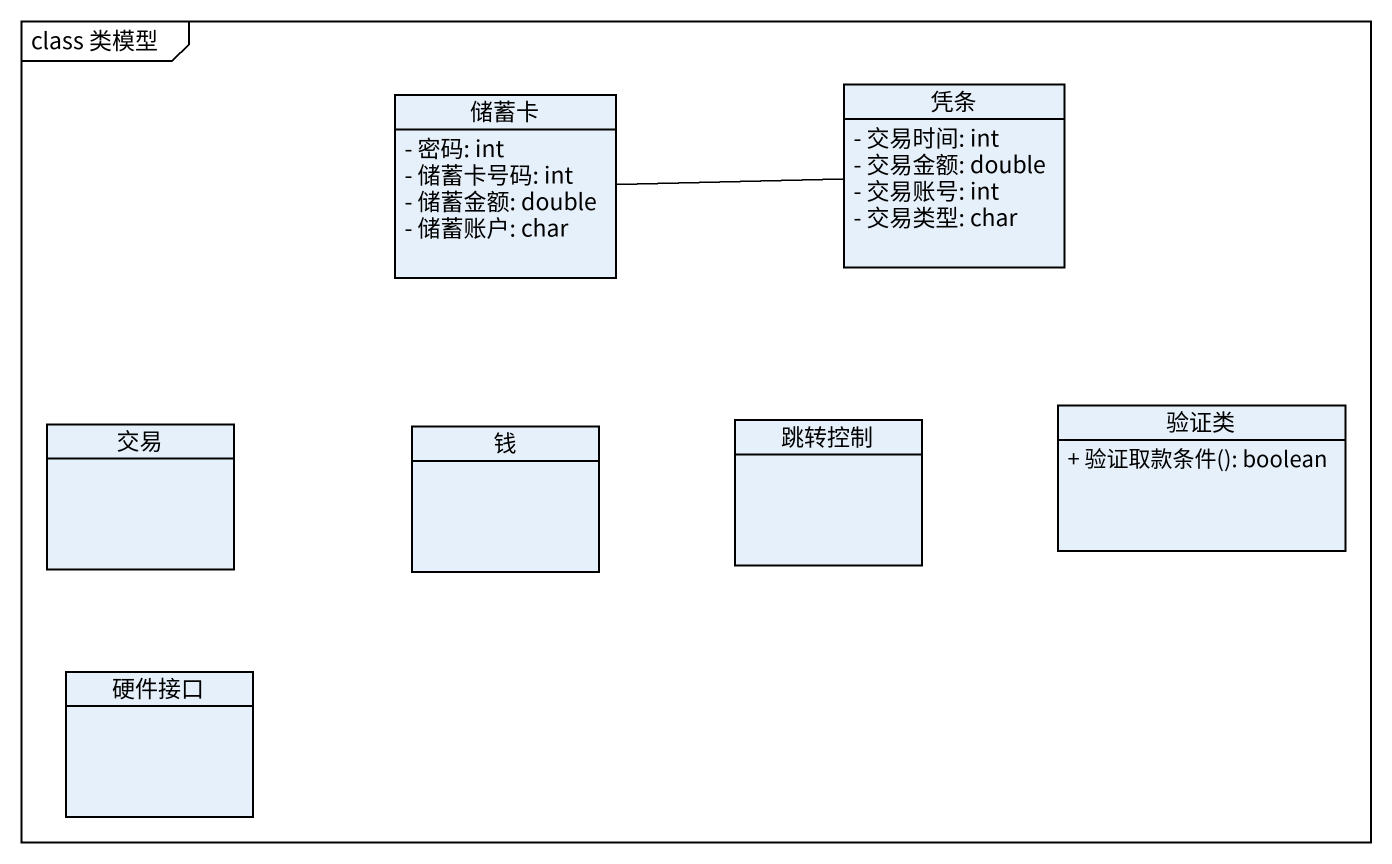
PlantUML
@startuml
mainframe class 类模型
hide circle
hide empty members
skinparam classAttributeIconSize 0
class 储蓄卡 {
  - 密码: int
  - 储蓄卡号码: int
  - 储蓄金额: double
  - 储蓄账户: char
}
class 凭条 {
  - 交易时间: int
  - 交易金额: double
  - 交易账号: int
  - 交易类型: char
}
class 交易
class 钱
class 跳转控制
class 验证类 {
  + 验证取款条件(): boolean
}
class 硬件接口
储蓄卡 -right- 凭条
@enduml
